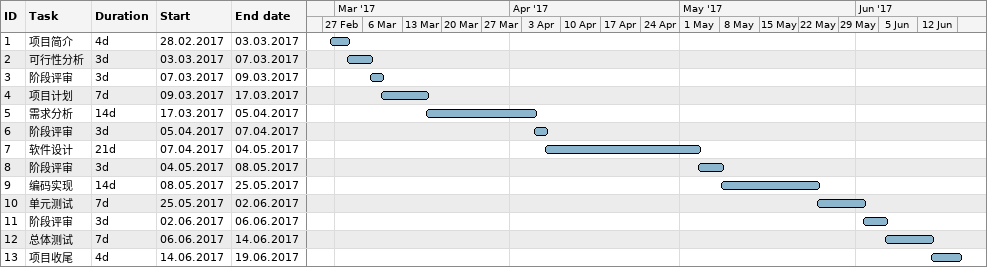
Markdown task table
| ID | Task | Duration | Start | Finish |
|---|---|---|---|---|
| 1 | 项目简介 | 4d | 2017-02-28 | 2017-03-03 |
| 2 | 可行性分析 | 3d | 2017-03-03 | 2017-03-07 |
| 3 | 阶段评审 | 3d | 2017-03-07 | 2017-03-09 |
| 4 | 项目计划 | 7d | 2017-03-09 | 2017-03-17 |
| 5 | 需求分析 | 14d | 2017-03-17 | 2017-04-05 |
| 6 | 阶段评审 | 3d | 2017-04-05 | 2017-04-07 |
| 7 | 软件设计 | 21d | 2017-04-07 | 2017-05-04 |
| 8 | 阶段评审 | 3d | 2017-05-04 | 2017-05-08 |
| 9 | 编码实现 | 14d | 2017-05-08 | 2017-05-25 |
| 10 | 单元测试 | 7d | 2017-05-25 | 2017-06-02 |
| 11 | 阶段评审 | 3d | 2017-06-02 | 2017-06-06 |
| 12 | 总体测试 | 7d | 2017-06-06 | 2017-06-14 |
| 13 | 项目收尾 | 4d | 2017-06-14 | 2017-06-19 |
